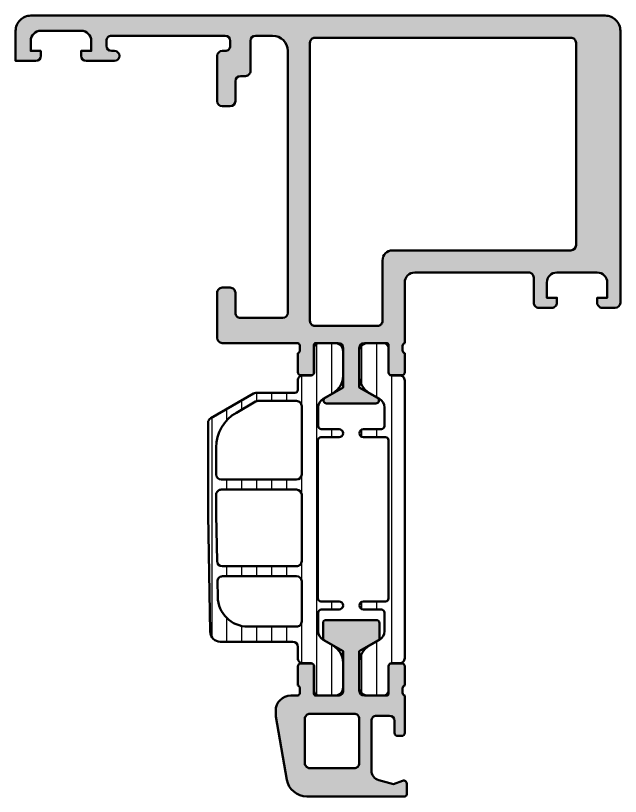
# Model space of a CAD drawing. Extents: x -38.8 to 21.2, y 0 to 77.5.
import ezdxf

# ---------------------------------------------------------------- set-up
doc = ezdxf.new("R2010")
doc.units = 0
for name, color, linetype, lineweight in [('0S-Alu contour', 7, 'Continuous', 50), ('0S-Alu hatch', 252, 'Continuous', 25), ('0S-Plastic contour', 254, 'Continuous', 50), ('0S-Plastic hatch', 253, 'Continuous', 25)]:
    doc.layers.add(name, color=color, linetype=linetype, lineweight=lineweight)
pattern_1 = [(90, (0, 0), (-1.4859, 0), [])]

# ---------------------------------------------------------------- blocks, each defined once
blk = doc.blocks.new('357640__54741DD9_1FCE_437D_A5AB_B58354D6184A_')
at = {"layer": '0S-Alu hatch'}
h = blk.add_hatch(color=256, dxfattribs=at)
edge = h.paths.add_edge_path()
edge.add_line((-12.99999111273661, 7.939770151971302), (-11.89141286335394, 1.652680338422811))
edge.add_arc((-9.921797072591012, 1.999975078920257), 1.999999999999967, 189.9999530246873, 269.9999438409196)
edge.add_line((-9.921799032912727, -2.49210787486e-05), (-0.1999980454593881, -3.44500075755e-05))
edge.add_arc((-0.1999978494272128, 0.1999655499923278), 0.1999999999999994, 269.9999438409185, 360.0000483193646)
edge.add_line((2.1505727155e-06, 0.1999657186323972), (3.0541311489e-06, 1.271507101952622))
edge.add_arc((-0.2999969458687346, 1.271507354922263), 0.2999999999999901, 359.9999516881788, 470.001608166355)
edge.add_line((-0.402610901356761, 1.553412261121314), (-1.299997385649582, 1.226761767533417))
edge.add_line((-1.299997385649582, 1.226761767533417), (-2.759085612879559, 1.617723279705401))
edge.add_ellipse((-2.500266567777028, 2.58364910599451), major_axis=(-1.000000000000041, 0), ratio=1, start_angle=-4.9885519899817155e-05, end_angle=75.00000000000011, ccw=False)
edge.add_line((-3.500266567776691, 2.583649976661082), (-3.500262224592113, 7.499993549540462))
edge.add_ellipse((-3.000262224592454, 7.499993114164766), major_axis=(-0.4999999999998485, 0), ratio=1, start_angle=269.99995010963244, end_angle=359.99995011448, ccw=False)
edge.add_line((-3.000261789216864, 7.999993114164425), (-1.69999106029406, 7.999991981951481))
edge.add_ellipse((-1.699991495669848, 7.499991981951694), major_axis=(-0.4999999999999764, 0), ratio=1, start_angle=180.0000498928255, end_angle=269.9999501096096, ccw=False)
edge.add_line((-1.199991495670062, 7.499992417348734), (-1.199992540909292, 6.299604201717173))
edge.add_arc((-0.9001633338710276, 6.299591513113746), 0.2998292073067519, 179.9975752747276, 269.999950109574)
edge.add_line((-0.9001635949479693, 5.999762305807108), (-0.4999928019965339, 5.999761957358558))
edge.add_arc((-0.4999925407716788, 6.299761957358448), 0.3000000000000043, 269.9999501097277, 360.0000498928255)
edge.add_line((-0.1999925407717882, 6.299762218596671), (-0.1999893188470096, 9.999926895736422))
edge.add_ellipse((-0.121151435311873, 10.26745236404763), major_axis=(-0.2789001399702585, 0), ratio=1, start_angle=-1.1645893691591027, end_angle=73.5801235853803, ccw=False)
edge.add_line((-0.3999939644481334, 10.27312087534456), (-0.3999939644865051, 10.72741138597161))
edge.add_ellipse((-0.1211258688441177, 10.73307204547211), major_axis=(-0.2789255417368448, 0), ratio=1, start_angle=-73.57540543989722, end_angle=1.1628700777038148, ccw=False)
edge.add_line((-0.1999929645093701, 11.00061538598822), (-0.1999929646692422, 12.89993187537024))
edge.add_arc((-0.4999929646694952, 12.89993187534518), 0.3000000000002529, 0, 90.00000000484599)
edge.add_line((-0.4999929646948687, 13.19993187534543), (-1.499992964693944, 13.19993187526132))
edge.add_arc((-1.499992964668969, 12.89993187526072), 0.3000000000006011, 90.00000000476997, 180)
edge.add_line((-1.79999296466957, 12.89993187526072), (-1.799992964441365, 10.19996781677526))
edge.add_ellipse((-1.999992964441279, 10.19996781675836), major_axis=(-0.199999999999914, 0), ratio=1, start_angle=89.99994870546038, end_angle=180, ccw=False)
edge.add_line((-1.999993143493, 9.999967816758526), (-4.200008155299624, 9.999969786340728))
edge.add_ellipse((-4.20000733844904, 10.49996965851335), major_axis=(-0.4999998721732901, 0), ratio=1, start_angle=-7.174747167937312e-05, end_angle=89.9999063957942, ccw=False)
edge.add_line((-4.700007210621938, 10.49997028462799), (-4.700003814657719, 14.40000794031817))
edge.add_line((-4.700003814657719, 14.40000794031817), (-2.849986320234549, 15.46811389085599))
edge.add_arc((-2.999986094006327, 15.72792164260341), 0.2999999999993928, 299.9999501096173, 360.0000234127089)
edge.add_line((-2.699986094006959, 15.72792176519207), (-2.699986694978008, 17.19996889726086))
edge.add_arc((-2.999986694978073, 17.19996877476735), 0.3000000000000897, 2.34127089025e-05, 89.99995010956076)
edge.add_line((-2.999986433752344, 17.49996877476732), (-7.999986433750002, 17.49997312852504))
edge.add_arc((-7.999986694975557, 17.19997312852524), 0.2999999999999119, 89.999950109594, 179.9999765872911)
edge.add_line((-8.299986694975445, 17.1999732511139), (-8.29998609400156, 15.72791863228124))
edge.add_arc((-7.999986094001922, 15.72791875477514), 0.2999999999996634, 180.0000234127089, 239.9999501096357)
edge.add_line((-8.149986320229475, 15.46811126425287), (-6.299983228708683, 14.40000933350303))
edge.add_line((-6.299983228708683, 14.40000933350303), (-6.299986624672918, 10.49997153475755))
edge.add_ellipse((-6.799986259015163, 10.49997173171449), major_axis=(-0.4999996343422841, 0), ratio=1, start_angle=89.99995010902722, end_angle=179.9999774274132, ccw=False)
edge.add_line((-6.799986694395716, 9.999972097372394), (-8.99999330790785, 9.999974159427722))
edge.add_ellipse((-8.999993136049643, 10.19997398781976), major_axis=(-0.1999998283921115, 0), ratio=1, start_angle=0, end_angle=89.99995076620792, ccw=False)
edge.add_line((-9.199992964441753, 10.19997398781976), (-9.199992964669576, 12.89993209095401))
edge.add_arc((-9.499992964669861, 12.89993209092813), 0.3000000000002849, 0, 90.00000000490842)
edge.add_line((-9.499992964695561, 13.19993209092842), (-10.49999296469507, 13.19993209084406))
edge.add_arc((-10.49999296466939, 12.89993209084414), 0.2999999999999119, 90.00000000490365, 180)
edge.add_line((-10.7999929646693, 12.89993209084414), (-10.79999296450925, 11.00061560143632))
edge.add_ellipse((-10.87886006012955, 10.73307226090672), major_axis=(-0.2789255417370709, 0), ratio=1, start_angle=178.8371299319497, end_angle=253.5754054495378, ccw=False)
edge.add_line((-10.59999196448599, 10.7274116014532), (-10.59999196444772, 10.27312109082621))
edge.add_ellipse((-10.87941216304725, 10.26740637174384), major_axis=(-0.2794786313827804, 0), ratio=1, start_angle=106.8845825381984, end_angle=181.1716534613458, ccw=False)
edge.add_line((-10.79823907064438, 9.999975568601519), (-11.49998933780747, 9.999976170763262))
edge.add_arc((-11.49999062493572, 8.499976170763802), 1.500000000000012, 89.9999508353224, 179.9999501071745)
edge.add_line((-12.99999062493516, 8.499977476954918), (-12.99999111273661, 7.939770151971302))
edge = h.paths.add_edge_path()
edge.add_ellipse((-9.600469821645502, 7.700206632494833), major_axis=(-0.4997922718002433, 0), ratio=1, start_angle=-90.02381396960482, end_angle=0.02376883039397626, ccw=False)
edge.add_line((-9.600262091901222, 8.199998861125492), (-5.200261615065691, 8.199995029817844))
edge.add_ellipse((-5.200054279122657, 7.700202800775095), major_axis=(-0.4997922720488109, 0), ratio=1, start_angle=179.9761313946628, end_angle=270.0237688245344, ccw=False)
edge.add_line((-4.700262050441742, 7.699994594442003), (-4.700265881770889, 3.299969226706606))
edge.add_ellipse((-5.200020564824232, 3.299725297916779), major_axis=(-0.4997547425838017, 0), ratio=1, start_angle=89.97182503693529, end_angle=180.0279658991158, ccw=False)
edge.add_line((-5.200266317146059, 2.799970615756824), (-9.600266317144026, 2.799974447064271))
edge.add_ellipse((-9.600511199141472, 3.299729129651055), major_axis=(-0.4997547425834098, 0), ratio=1, start_angle=-0.02806567993087583, end_angle=90.0280751822811, ccw=False)
edge.add_line((-10.10026588176886, 3.299973928765595), (-10.10026205043966, 7.699999296500788))
at = {"layer": '0S-Alu contour', "color": 7}
for points in [[(-8.299986694975445, 17.1999732511139), (-8.29998609400156, 15.72791863228124)], [(-2.999986433752344, 17.49996877476732), (-7.999986433750002, 17.49997312852504)], [(-2.699986094006959, 15.72792176519207), (-2.699986694978008, 17.19996889726086)], [(-8.149986320229475, 15.46811126425287), (-6.299983228708683, 14.40000933350303), (-6.299986624672918, 10.49997153475755)], [(-4.700007210621938, 10.49997028462799), (-4.700003814657719, 14.40000794031817), (-2.849986320234549, 15.46811389085599)], [(-9.499992964695561, 13.19993209092842), (-10.49999296469507, 13.19993209084406)], [(-0.4999929646948687, 13.19993187534543), (-1.499992964693944, 13.19993187526132)], [(-10.7999929646693, 12.89993209084414), (-10.79999296450925, 11.00061560143632)], [(-9.199992964441753, 10.19997398781976), (-9.199992964669576, 12.89993209095401)], [(-1.79999296466957, 12.89993187526072), (-1.799992964441365, 10.19996781677526)], [(-0.1999929645093701, 11.00061538598822), (-0.1999929646692422, 12.89993187537024)], [(-10.59999196448599, 10.7274116014532), (-10.59999196444772, 10.27312109082621)], [(-0.3999939644481334, 10.27312087534456), (-0.3999939644865051, 10.72741138597161)], [(-10.79823907064438, 9.999975568601519), (-11.49998933780747, 9.999976170763262)], [(-6.799986694395716, 9.999972097372394), (-8.99999330790785, 9.999974159427722)], [(-1.999993143493, 9.999967816758526), (-4.200008155299624, 9.999969786340728)], [(-0.1999925407717882, 6.299762218596671), (-0.1999893188470096, 9.999926895736422)], [(-12.99999062493516, 8.499977476954918), (-12.99999111273661, 7.939770151971302)], [(-12.99999111273661, 7.939770151971302), (-11.89141286335394, 1.652680338422811)], [(-9.600262091901222, 8.199998861125492), (-5.200261615065691, 8.199995029817844)], [(-3.000261789216864, 7.999993114164425), (-1.69999106029406, 7.999991981951481)], [(-10.10026588176886, 3.299973928765595), (-10.10026205043966, 7.699999296500788)], [(-4.700262050441742, 7.699994594442003), (-4.700265881770889, 3.299969226706606)], [(-3.500266567776691, 2.583649976661082), (-3.500262224592113, 7.499993549540462)], [(-1.199991495670062, 7.499992417348734), (-1.199992540909292, 6.299604201717173)], [(-0.9001635949479693, 5.999762305807108), (-0.4999928019965339, 5.999761957358558)], [(-5.200266317146059, 2.799970615756824), (-9.600266317144026, 2.799974447064271)], [(-0.402610901356761, 1.553412261121314), (-1.299997385649582, 1.226761767533417), (-2.759085612879559, 1.617723279705401)], [(2.1505727155e-06, 0.1999657186323972), (3.0541311489e-06, 1.271507101952622)], [(-9.921799032912727, -2.49210787486e-05), (-0.1999980454593881, -3.44500075755e-05)]]:
    blk.add_lwpolyline(points, dxfattribs=at)
for centre, radius, start, end in [((-7.999986694975557, 17.19997312852524), 0.2999999999999119, 89.999950109594, 179.9999765872911), ((-2.999986694978073, 17.19996877476735), 0.3000000000000897, 2.34127089025e-05, 89.99995010956076), ((-7.999986094001922, 15.72791875477514), 0.2999999999996634, 180.0000234127089, 239.9999501096357), ((-2.999986094006327, 15.72792164260341), 0.2999999999993928, 299.9999501096173, 2.34127089025e-05), ((-10.49999296466939, 12.89993209084414), 0.2999999999999119, 90.00000000490365, 180), ((-9.499992964669861, 12.89993209092813), 0.3000000000002849, 0, 90.00000000490842), ((-1.499992964668969, 12.89993187526072), 0.3000000000006011, 90.00000000476997, 180), ((-0.4999929646694952, 12.89993187534518), 0.3000000000002529, 0, 90.00000000484599), ((-11.49999062493572, 8.499976170763802), 1.500000000000012, 89.9999508353224, 179.9999501071745), ((-0.9001633338710276, 6.299591513113746), 0.2998292073067519, 179.9975752747276, 269.999950109574), ((-0.4999925407716788, 6.299761957358448), 0.3000000000000043, 269.9999501097277, 4.98928254792e-05), ((-9.921797072591012, 1.999975078920257), 1.999999999999967, 189.9999530246873, 269.9999438409196), ((-0.2999969458687346, 1.271507354922263), 0.2999999999999901, 359.9999516881788, 110.001608166355), ((-0.1999978494272128, 0.1999655499923278), 0.1999999999999994, 269.9999438409185, 4.8319364578e-05)]:
    blk.add_arc(centre, radius, start, end, dxfattribs=at)
at = {"layer": '0S-Alu contour', "color": 7, "extrusion": (0, 0, -1)}
for centre, radius, start, end in [((10.87886006012955, 10.73307226090672), 0.2789255417370709, 106.4245945504622, 181.1628700680504), ((0.1211258688441177, 10.73307204547211), 0.2789255417368448, 358.8371299222962, 73.57540543989721), ((10.87941216304725, 10.26740637174384), 0.2794786313827804, 178.8283465386542, 253.1154174618016), ((8.999993136049643, 10.19997398781976), 0.1999998283921115, 270.0000492337921, 0), ((6.799986259015163, 10.49997173171449), 0.4999996343422841, 180.0000225725868, 270.0000498909728), ((4.20000733844904, 10.49996965851335), 0.4999998721732901, 270.0000936042058, 7.17474717217e-05), ((1.999992964441279, 10.19996781675836), 0.199999999999914, 180, 270.0000512945396), ((0.121151435311873, 10.26745236404763), 0.2789001399702585, 286.4198764146197, 1.164589369159084), ((9.600469821645502, 7.700206632494833), 0.4997922718002433, 359.976231169606, 90.02381396960484), ((5.200054279122657, 7.700202800775095), 0.4997922720488109, 89.97623117546559, 180.0238686053373), ((3.000262224592454, 7.499993114164766), 0.4999999999998485, 4.98855199919e-05, 90.00004989036758), ((1.699991495669848, 7.499991981951694), 0.4999999999999764, 90.00004989039039, 179.9999501071745), ((9.600511199141472, 3.299729129651055), 0.4997547425834098, 269.9719248177189, 0.0280656799309113), ((5.200020564824232, 3.299725297916779), 0.4997547425838017, 179.9720341008842, 270.0281749630647), ((2.500266567777028, 2.58364910599451), 1.000000000000041, 285, 4.98855199919e-05)]:
    blk.add_arc(centre, radius, start, end, dxfattribs=at)
blk = doc.blocks.new('244849__52636AA8_2B6C_4126_A083_3A668B29A51D___0D114263_84E0_462D_8908_0D2371A9A15D_')
at = {"layer": '0S-Plastic hatch'}
h = blk.add_hatch(dxfattribs=at)
h.set_pattern_fill('ANSI31', color=256, scale=0.4680000000000001, angle=45, style=0)
h.set_pattern_definition(pattern_1)
edge = h.paths.add_edge_path()
edge.add_line((-2.212002313807126, 38.59507166823838), (-2.21200511866391, 36.74977745001039))
edge.add_ellipse((-2.512005118662266, 36.74977846782048), major_axis=(-0.3000000000000824, 0), ratio=1, start_angle=89.9998056126035, end_angle=179.9998056131583, ccw=False)
edge.add_line((-2.512006136472294, 36.44977846782212), (-4.289994064047654, 36.4497846080799))
edge.add_arc((-4.28999542110716, 36.04979071159783), 0.3999938964843749, 89.99980561257821, 269.9998056125782)
edge.add_line((-4.289996778166667, 35.64979681511576), (-2.099991946609897, 35.6497893511749))
edge.add_ellipse((-2.099987369790436, 35.34979494583944), major_axis=(-0.2999944053703667, 0), ratio=1, start_angle=180, end_angle=270.00087412443025, ccw=False)
edge.add_line((-1.79999296442007, 35.34979494583944), (-1.79999296442007, 19.65011682893799))
edge.add_ellipse((-2.099987369790468, 19.65011682893798), major_axis=(-0.2999944053703984, 0), ratio=1, start_angle=89.99912587557452, end_angle=180, ccw=False)
edge.add_line((-2.099991946609904, 19.35012242360249), (-4.289996778166631, 19.35011495966166))
edge.add_arc((-4.28999542110715, 18.95012106317959), 0.3999938964843749, 90.00019438741825, 270.0001943874182)
edge.add_line((-4.289994064047668, 18.55012716669751), (-2.512006136472301, 18.55013330695535))
edge.add_ellipse((-2.512005118662255, 18.25013330695698), major_axis=(-0.3000000000000966, 0), ratio=1, start_angle=180.0001943868418, end_angle=270.0001943873999, ccw=False)
edge.add_line((-2.212005118663885, 18.2501343247641), (-2.212002313807126, 16.40483932178166))
edge.add_ellipse((-3.212002313801267, 16.40483592908133), major_axis=(-0.9999999999998967, 0), ratio=1, start_angle=120.00019438741131, end_angle=180.0001943868418, ccw=False)
edge.add_line((-2.711999375639505, 15.53881222165214), (-3.690058797311863, 14.97412492690745))
edge.add_arc((-2.690052920988279, 13.24207751204885), 2.000000000000019, 120.0001943874095, 180)
edge.add_line((-4.690052920988298, 13.24207751204885), (-4.690052920988279, 10.80995556657125))
edge.add_arc((-3.890052920988267, 10.80995556657125), 0.8000000000000113, 180, 269.9999999999995)
edge.add_line((-3.890052920988274, 10.00995556657124), (-2.309957884859194, 10.00995556657124))
edge.add_arc((-2.309957884859205, 10.50995556657128), 0.5000000000000356, 270.0000000000012, 360.0012329561579)
edge.add_line((-1.809957884974938, 10.50996632614352), (-1.81000931507814, 12.90994911082814))
edge.add_ellipse((-1.51000931514757, 12.90995556657127), major_axis=(-0.3000000000000311, 0), ratio=1, start_angle=-89.99999999999591, end_angle=0.0012329561578781068, ccw=False)
edge.add_line((-1.510009315147591, 13.2099555665713), (-0.7000008694511095, 13.2099555665713))
edge.add_arc((-0.7000008694511167, 13.70998714436757), 0.5000315777962641, 270.0000000000008, 360.4552319797607)
edge.add_line((-0.1999850745042778, 13.71396000191623), (-0.2000008543449496, 41.28596689382069))
edge.add_arc((-0.7000008694511451, 41.28993962599118), 0.5000157974575345, 359.5447680202416, 450.0000000000024)
edge.add_line((-0.7000008694511664, 41.7899554234487), (-1.510009315147605, 41.7899554234487))
edge.add_ellipse((-1.51000931514762, 42.08995542344869), major_axis=(-0.2999999999999829, 0), ratio=1, start_angle=-0.0012329561578781068, end_angle=90.00000000000267, ccw=False)
edge.add_line((-1.810009315078142, 42.08996187919203), (-1.809957884974934, 44.48994466387684))
edge.add_arc((-2.309957884859194, 44.48995542344866), 0.5000000000000281, 359.9987670438421, 450.0000000000024)
edge.add_line((-2.309957884859215, 44.9899554234487), (-3.890052920988267, 44.9899554234487))
edge.add_arc((-3.890052920988274, 44.18995542344869), 0.8000000000000113, 89.99999999999947, 180)
edge.add_line((-4.690052920988286, 44.18995542344869), (-4.690052920988286, 41.75783347797115))
edge.add_arc((-2.690052920988303, 41.75783347797112), 1.999999999999982, 180, 239.99980561259)
edge.add_line((-3.690058797311885, 40.02578606311256), (-2.711999375639464, 39.46109876836784))
edge.add_ellipse((-3.212002313801203, 38.59507506093871), major_axis=(-0.9999999999998324, 0), ratio=1, start_angle=179.9998056131583, end_angle=239.9998056125882, ccw=False)
at = {"layer": '0S-Plastic contour', "color": 7}
for points in [[(-2.309957884859215, 44.9899554234487), (-3.890052920988267, 44.9899554234487)], [(-4.690052920988286, 44.18995542344869), (-4.690052920988286, 41.75783347797115)], [(-1.810009315078142, 42.08996187919203), (-1.809957884974934, 44.48994466387684)], [(-0.7000008694511664, 41.7899554234487), (-1.510009315147605, 41.7899554234487)], [(-0.1999850745042778, 13.71396000191623), (-0.2000008543449496, 41.28596689382069)], [(-3.690058797311885, 40.02578606311256), (-2.711999375639464, 39.46109876836784)], [(-2.212002313807126, 38.59507166823838), (-2.21200511866391, 36.74977745001039)], [(-2.512006136472294, 36.44977846782212), (-4.289994064047654, 36.4497846080799)], [(-4.289996778166667, 35.64979681511576), (-2.099991946609897, 35.6497893511749)], [(-1.79999296442007, 35.34979494583944), (-1.79999296442007, 19.65011682893799)], [(-2.099991946609904, 19.35012242360249), (-4.289996778166631, 19.35011495966166)], [(-4.289994064047668, 18.55012716669751), (-2.512006136472301, 18.55013330695535)], [(-2.212005118663885, 18.2501343247641), (-2.212002313807126, 16.40483932178166)], [(-2.711999375639505, 15.53881222165214), (-3.690058797311863, 14.97412492690745)], [(-4.690052920988298, 13.24207751204885), (-4.690052920988279, 10.80995556657125)], [(-1.510009315147591, 13.2099555665713), (-0.7000008694511095, 13.2099555665713)], [(-1.809957884974938, 10.50996632614352), (-1.81000931507814, 12.90994911082814)], [(-3.890052920988274, 10.00995556657124), (-2.309957884859194, 10.00995556657124)]]:
    blk.add_lwpolyline(points, dxfattribs=at)
for centre, radius, start, end in [((-3.890052920988274, 44.18995542344869), 0.8000000000000113, 89.99999999999947, 180), ((-2.309957884859194, 44.48995542344866), 0.5000000000000281, 359.9987670438421, 90.00000000000244), ((-2.690052920988303, 41.75783347797112), 1.999999999999982, 180, 239.99980561259), ((-0.7000008694511451, 41.28993962599118), 0.5000157974575345, 359.5447680202416, 90.00000000000244), ((-4.28999542110716, 36.04979071159783), 0.3999938964843749, 89.99980561257821, 269.9998056125782), ((-4.28999542110715, 18.95012106317959), 0.3999938964843749, 90.00019438741825, 270.0001943874182), ((-2.690052920988279, 13.24207751204885), 2.000000000000019, 120.0001943874095, 180), ((-0.7000008694511167, 13.70998714436757), 0.5000315777962641, 270.0000000000008, 0.4552319797608023), ((-3.890052920988267, 10.80995556657125), 0.8000000000000113, 180, 269.9999999999995), ((-2.309957884859205, 10.50995556657128), 0.5000000000000356, 270.0000000000012, 0.0012329561579005)]:
    blk.add_arc(centre, radius, start, end, dxfattribs=at)
at = {"layer": '0S-Plastic contour', "color": 7, "extrusion": (0, 0, -1)}
for centre, radius, start, end in [((1.51000931514762, 42.08995542344869), 0.2999999999999829, 269.9999999999973, 0.0012329561579005), ((3.212002313801203, 38.59507506093871), 0.9999999999998324, 120.0001943874118, 180.0001943868418), ((2.512005118662266, 36.74977846782048), 0.3000000000000824, 180.0001943868418, 270.0001943873965), ((2.099987369790436, 35.34979494583944), 0.2999944053703667, 89.99912587556973, 180), ((2.099987369790468, 19.65011682893798), 0.2999944053703984, 180, 270.0008741244255), ((2.512005118662255, 18.25013330695698), 0.3000000000000966, 89.99980561260008, 179.9998056131582), ((3.212002313801267, 16.40483592908133), 0.9999999999998967, 179.9998056131582, 239.9998056125887), ((1.51000931514757, 12.90995556657127), 0.3000000000000311, 359.9987670438421, 89.99999999999594)]:
    blk.add_arc(centre, radius, start, end, dxfattribs=at)
blk = doc.blocks.new('244849__5B6757BD_FBBD_4D5B_A5C4_DCE889CB7588___D67182E8_9829_46F4_972B_E66D3B1E3B9E_')
at = {"layer": '0S-Plastic hatch'}
h = blk.add_hatch(dxfattribs=at)
h.set_pattern_fill('ANSI31', color=256, scale=0.4680000000000001, angle=45, style=0)
h.set_pattern_definition(pattern_1)
edge = h.paths.add_edge_path()
edge.add_line((-19.69826999861662, 37.10514078843676), (-19.69826999861662, 27.95012102075395))
edge.add_line((-19.69826999861662, 27.95012102075395), (-19.49057430093015, 16.33224662498418))
edge.add_arc((-18.49073406075197, 16.35012102344855), 1.000000000000015, 181.0241821349763, 269.999998246613)
edge.add_line((-18.49073409135434, 15.35012102344853), (-11.29823573432522, 15.35012080334093))
edge.add_ellipse((-11.29823574962758, 14.85012080334094), major_axis=(-0.499999999999986, 0), ratio=1, start_angle=180, end_angle=269.99999824647847, ccw=False)
edge.add_line((-10.7982357496276, 14.85012080334094), (-10.79823574962755, 13.7140169547896))
edge.add_arc((-10.29822752004025, 13.71004415735123), 0.5000240121979318, 179.5447680202392, 269.9999999999986)
edge.add_line((-10.29822752004026, 13.21002014515329), (-9.48821907434385, 13.21002014515329))
edge.add_ellipse((-9.488219074343803, 12.91002014515327), major_axis=(-0.3000000000000184, 0), ratio=1, start_angle=179.9987670438422, end_angle=270.0000000000088, ccw=False)
edge.add_line((-9.188219074413245, 12.91001368940993), (-9.188270504516497, 10.51003090472517))
edge.add_arc((-8.68827050463221, 10.51002014515336), 0.5000000000000565, 179.9987670438421, 270.0000000000041)
edge.add_line((-8.688270504632175, 10.0100201451533), (-7.108175468503123, 10.01002014515336))
edge.add_arc((-7.108175468503084, 10.81002014515331), 0.7999999999999546, 269.9999999999972, 360)
edge.add_line((-6.308175468503129, 10.81002014515331), (-6.308175468503197, 13.24214209063081))
edge.add_arc((-8.308175468503116, 13.24214209063095), 1.999999999999918, 0, 59.99980561258627)
edge.add_line((-7.308169592179455, 14.97418950548939), (-8.286229013851926, 15.53887680023422))
edge.add_ellipse((-7.786226075690297, 16.40490050766333), major_axis=(-0.9999999999997589, 0), ratio=1, start_angle=-0.00019438684182659927, end_angle=59.99980561259298, ccw=False)
edge.add_line((-8.7862260756843, 16.40490390035374), (-8.78622327082758, 18.25019890334909))
edge.add_ellipse((-8.486223270829218, 18.25019788553891), major_axis=(-0.3000000000000895, 0), ratio=1, start_angle=269.9998056125831, end_angle=359.99980561315823, ccw=False)
edge.add_line((-8.486222253019083, 18.55019788553727), (-6.708234325443786, 18.55019174527945))
edge.add_arc((-6.708232968384276, 18.95018564176155), 0.3999938964844033, 269.9998056125777, 449.9998056125776)
edge.add_line((-6.708231611324766, 19.35017953824365), (-8.517963698720866, 19.35018700218438))
edge.add_ellipse((-8.51796827554027, 19.65018140751988), major_axis=(-0.2999944053704093, 0), ratio=1, start_angle=0, end_angle=90.00087412441951, ccw=False)
edge.add_line((-8.817962680910679, 19.65018140751988), (-8.817962680910666, 35.34985873966406))
edge.add_ellipse((-8.517968275540277, 35.34985873966402), major_axis=(-0.2999944053703913, 0), ratio=1, start_angle=269.9991258755731, end_angle=360, ccw=False)
edge.add_line((-8.517963698720834, 35.6498531449995), (-6.708231611324777, 35.64986060894034))
edge.add_arc((-6.70823296838428, 36.04985450542244), 0.3999938964844033, 270.0001943874213, 450.0001943874212)
edge.add_line((-6.708234325443783, 36.44984840190455), (-8.486222253019164, 36.44984226164666))
edge.add_ellipse((-8.4862232708292, 36.74984226164494), major_axis=(-0.3000000000000042, 0), ratio=1, start_angle=0.00019438684182659927, end_angle=90.00019438739793, ccw=False)
edge.add_line((-8.786223270827477, 36.74984124383782), (-8.786226075684269, 38.59513624682035))
edge.add_ellipse((-7.786226075690141, 38.59513963952074), major_axis=(-0.9999999999998825, 0), ratio=1, start_angle=-59.99980561258502, end_angle=0.00019438684182659927, ccw=False)
edge.add_line((-8.286229013851951, 39.46116334694988), (-7.308169592179552, 40.02585064169449))
edge.add_arc((-8.30817546850308, 41.75789805655305), 1.99999999999996, 300.0001943874086, 360)
edge.add_line((-6.30817546850312, 41.75789805655305), (-6.308175468503108, 44.19002000203073))
edge.add_arc((-7.108175468503137, 44.19002000203072), 0.8000000000000291, 0, 89.99999999999974)
edge.add_line((-7.108175468503134, 44.99002000203074), (-8.688270504632158, 44.99002000203074))
edge.add_arc((-8.688270504632207, 44.49002000203073), 0.5000000000000142, 89.99999999999429, 180.0012329561579)
edge.add_line((-9.188270504516453, 44.49000924245849), (-9.188219074413325, 42.09002645777377))
edge.add_ellipse((-9.48821907434387, 42.0900200020307), major_axis=(-0.3000000000000062, 0), ratio=1, start_angle=89.99999999998852, end_angle=180.0012329561579, ccw=False)
edge.add_line((-9.48821907434393, 41.79002000203069), (-10.29822752004021, 41.7900200020307))
edge.add_arc((-10.29822752004029, 41.28998842423441), 0.5000315777962925, 89.99999999999064, 180.4552319797512)
edge.add_line((-10.79824331498716, 41.28601556668582), (-10.79823574962752, 40.35012078803868))
edge.add_ellipse((-11.09823574962756, 40.35012078803865), major_axis=(-0.3000000000000362, 0), ratio=1, start_angle=90.0000000000129, end_angle=180, ccw=False)
edge.add_line((-11.09823574962749, 40.05012078803861), (-14.96379121116987, 40.05012078803867))
edge.add_arc((-14.96379121117004, 39.55012078803883), 0.4999999999998366, 89.99999999998086, 119.9999999999812)
edge.add_line((-15.21379121116982, 39.98313348993099), (-19.44830477253974, 37.5381334117331))
edge.add_arc((-19.19826999861665, 37.10514078843658), 0.4999999999999753, 120.0046013551466, 180)
edge = h.paths.add_edge_path()
edge.add_ellipse((-14.74949709765766, 38.75012078803918), major_axis=(-0.4999999999995812, 0), ratio=1, start_angle=270.00000000000733, end_angle=300.0000000000021, ccw=False)
edge.add_line((-14.74949709765772, 39.25012078803876), (-10.91802351639188, 39.25012078803872))
edge.add_ellipse((-10.91802351639183, 38.75012078803871), major_axis=(-0.5000000000000071, 0), ratio=1, start_angle=180, end_angle=270.0000000000057, ccw=False)
edge.add_line((-10.41802351639182, 38.75012078803872), (-10.41802351639182, 31.95015207124337))
edge.add_ellipse((-10.91802351639174, 31.95015207124337), major_axis=(-0.4999999999999112, 0), ratio=1, start_angle=90.00000000000608, end_angle=180, ccw=False)
edge.add_line((-10.91802351639168, 31.45015207124346), (-18.39826999861657, 31.45015207124345))
edge.add_ellipse((-18.39826999861657, 31.95015207124354), major_axis=(-0.5000000000000889, 0), ratio=1, start_angle=0, end_angle=90, ccw=False)
edge.add_line((-18.89826999861666, 31.95015207124356), (-18.89826999861665, 34.6227748292947))
edge.add_ellipse((-14.89826999861704, 34.6227748292947), major_axis=(-3.999999999999609, 0), ratio=1, start_angle=299.99999999999864, end_angle=360, ccw=False)
edge.add_line((-16.89826999861677, 38.08687644443216), (-14.99949709765746, 39.18313348993103))
edge = h.paths.add_edge_path()
edge.add_line((-18.81587485130012, 23.34118360410707), (-18.89826999861663, 27.95012102075418))
edge.add_line((-18.89826999861663, 27.95012102075418), (-18.89826999861665, 29.95015207124352))
edge.add_ellipse((-18.39826999861672, 29.95015207124352), major_axis=(-0.499999999999929, 0), ratio=1, start_angle=269.9999999999951, end_angle=360, ccw=False)
edge.add_line((-18.39826999861668, 30.45015207124345), (-10.91802351639187, 30.45015207124351))
edge.add_ellipse((-10.91802351639195, 29.95015207124339), major_axis=(-0.5000000000001208, 0), ratio=1, start_angle=180, end_angle=269.9999999999915, ccw=False)
edge.add_line((-10.41802351639182, 29.95015207124334), (-10.41802351639194, 23.35012080333919))
edge.add_ellipse((-10.9180235163919, 23.35012080333919), major_axis=(-0.499999999999961, 0), ratio=1, start_angle=89.9999999999971, end_angle=180, ccw=False)
edge.add_line((-10.91802351639193, 22.85012080333923), (-18.31595473121105, 22.85012080333923))
edge.add_ellipse((-18.315954731211, 23.35012080333926), major_axis=(-0.5000000000000356, 0), ratio=1, start_angle=1.0241821349770817, end_angle=89.99999999999471, ccw=False)
edge = h.paths.add_edge_path()
edge.add_ellipse((-15.75298487697857, 19.85012080333928), major_axis=(-3.000000000000003, 0), ratio=1, start_angle=1.0241821349757174, end_angle=90.00000000000227, ccw=False)
edge.add_line((-18.75250559751308, 19.7964976079462), (-18.78013890457599, 21.34222192565244))
edge.add_ellipse((-18.28021878448688, 21.35115912488462), major_axis=(-0.5000000000000238, 0), ratio=1, start_angle=-90.0080807048285, end_angle=1.0241821349757174, ccw=False)
edge.add_line((-18.28014826703455, 21.85115911991193), (-10.91802351639171, 21.85012080333928))
edge.add_ellipse((-10.91802351639171, 21.35012080333951), major_axis=(-0.4999999999997727, 0), ratio=1, start_angle=180, end_angle=270, ccw=False)
edge.add_line((-10.41802351639194, 21.35012080333951), (-10.41802351639203, 17.35012080333937))
edge.add_ellipse((-10.91802351639195, 17.35012080333937), major_axis=(-0.4999999999999219, 0), ratio=1, start_angle=89.99999999999591, end_angle=180, ccw=False)
edge.add_line((-10.91802351639199, 16.85012080333945), (-15.75298487697845, 16.85012080333927))
at = {"layer": '0S-Alu contour', "color": 7}
for points in [[(-16.89826999861677, 38.08687644443216), (-14.99949709765746, 39.18313348993103)], [(-14.74949709765772, 39.25012078803876), (-10.91802351639188, 39.25012078803872)], [(-10.41802351639182, 38.75012078803872), (-10.41802351639182, 31.95015207124337)], [(-18.89826999861666, 31.95015207124356), (-18.89826999861665, 34.6227748292947)], [(-10.91802351639168, 31.45015207124346), (-18.39826999861657, 31.45015207124345)], [(-18.39826999861668, 30.45015207124345), (-10.91802351639187, 30.45015207124351)], [(-18.81587485130012, 23.34118360410707), (-18.89826999861663, 27.95012102075418), (-18.89826999861665, 29.95015207124352)], [(-10.41802351639182, 29.95015207124334), (-10.41802351639194, 23.35012080333919)], [(-10.91802351639193, 22.85012080333923), (-18.31595473121105, 22.85012080333923)], [(-18.28014826703455, 21.85115911991193), (-10.91802351639171, 21.85012080333928)], [(-18.75250559751308, 19.7964976079462), (-18.78013890457599, 21.34222192565244)], [(-10.41802351639194, 21.35012080333951), (-10.41802351639203, 17.35012080333937)], [(-10.91802351639199, 16.85012080333945), (-15.75298487697845, 16.85012080333927)]]:
    blk.add_lwpolyline(points, dxfattribs=at)
at = {"layer": '0S-Alu contour', "color": 7, "extrusion": (0, 0, -1)}
for centre, radius, start, end in [((14.74949709765766, 38.75012078803918), 0.4999999999995812, 59.99999999999791, 89.99999999999265), ((10.91802351639183, 38.75012078803871), 0.5000000000000071, 89.99999999999429, 180), ((14.89826999861704, 34.6227748292947), 3.999999999999609, 0, 60.00000000000137), ((18.39826999861657, 31.95015207124354), 0.5000000000000889, 270, 0), ((10.91802351639174, 31.95015207124337), 0.4999999999999112, 180, 269.9999999999939), ((18.39826999861672, 29.95015207124352), 0.499999999999929, 0, 90.00000000000487), ((10.91802351639195, 29.95015207124339), 0.5000000000001208, 90.00000000000855, 180), ((18.315954731211, 23.35012080333926), 0.5000000000000356, 270.0000000000053, 358.9758178650229), ((10.9180235163919, 23.35012080333919), 0.499999999999961, 180, 270.0000000000029), ((18.28021878448688, 21.35115912488462), 0.5000000000000238, 358.9758178650243, 90.00808070482852), ((10.91802351639171, 21.35012080333951), 0.4999999999997727, 90, 180), ((15.75298487697857, 19.85012080333928), 3.000000000000003, 269.9999999999977, 358.9758178650243), ((10.91802351639195, 17.35012080333937), 0.4999999999999219, 180, 270.0000000000041)]:
    blk.add_arc(centre, radius, start, end, dxfattribs=at)
at = {"layer": '0S-Plastic contour', "color": 7}
for points in [[(-7.108175468503134, 44.99002000203074), (-8.688270504632158, 44.99002000203074)], [(-9.188270504516453, 44.49000924245849), (-9.188219074413325, 42.09002645777377)], [(-6.30817546850312, 41.75789805655305), (-6.308175468503108, 44.19002000203073)], [(-10.79824331498716, 41.28601556668582), (-10.79823574962752, 40.35012078803868)], [(-9.48821907434393, 41.79002000203069), (-10.29822752004021, 41.7900200020307)], [(-15.21379121116982, 39.98313348993099), (-19.44830477253974, 37.5381334117331)], [(-11.09823574962749, 40.05012078803861), (-14.96379121116987, 40.05012078803867)], [(-8.286229013851951, 39.46116334694988), (-7.308169592179552, 40.02585064169449)], [(-8.786223270827477, 36.74984124383782), (-8.786226075684269, 38.59513624682035)], [(-19.69826999861662, 37.10514078843676), (-19.69826999861662, 27.95012102075395), (-19.49057430093015, 16.33224662498418)], [(-6.708234325443783, 36.44984840190455), (-8.486222253019164, 36.44984226164666)], [(-8.817962680910679, 19.65018140751988), (-8.817962680910666, 35.34985873966406)], [(-8.517963698720834, 35.6498531449995), (-6.708231611324777, 35.64986060894034)], [(-6.708231611324766, 19.35017953824365), (-8.517963698720866, 19.35018700218438)], [(-8.7862260756843, 16.40490390035374), (-8.78622327082758, 18.25019890334909)], [(-8.486222253019083, 18.55019788553727), (-6.708234325443786, 18.55019174527945)], [(-7.308169592179455, 14.97418950548939), (-8.286229013851926, 15.53887680023422)], [(-18.49073409135434, 15.35012102344853), (-11.29823573432522, 15.35012080334093)], [(-10.7982357496276, 14.85012080334094), (-10.79823574962755, 13.7140169547896)], [(-10.29822752004026, 13.21002014515329), (-9.48821907434385, 13.21002014515329)], [(-6.308175468503129, 10.81002014515331), (-6.308175468503197, 13.24214209063081)], [(-9.188219074413245, 12.91001368940993), (-9.188270504516497, 10.51003090472517)], [(-8.688270504632175, 10.0100201451533), (-7.108175468503123, 10.01002014515336)]]:
    blk.add_lwpolyline(points, dxfattribs=at)
for centre, radius, start, end in [((-8.688270504632207, 44.49002000203073), 0.5000000000000142, 89.99999999999429, 180.0012329561579), ((-7.108175468503137, 44.19002000203072), 0.8000000000000291, 0, 89.99999999999974), ((-10.29822752004029, 41.28998842423441), 0.5000315777962925, 89.99999999999064, 180.4552319797512), ((-8.30817546850308, 41.75789805655305), 1.99999999999996, 300.0001943874086, 0), ((-14.96379121117004, 39.55012078803883), 0.4999999999998366, 89.99999999998086, 119.9999999999812), ((-19.19826999861665, 37.10514078843658), 0.4999999999999753, 120.0046013551466, 180), ((-6.70823296838428, 36.04985450542244), 0.3999938964844033, 270.0001943874213, 90.00019438742127), ((-6.708232968384276, 18.95018564176155), 0.3999938964844033, 269.9998056125777, 89.99980561257769), ((-18.49073406075197, 16.35012102344855), 1.000000000000015, 181.0241821349763, 269.999998246613), ((-8.308175468503116, 13.24214209063095), 1.999999999999918, 0, 59.99980561258627), ((-10.29822752004025, 13.71004415735123), 0.5000240121979318, 179.5447680202392, 269.9999999999986), ((-8.68827050463221, 10.51002014515336), 0.5000000000000565, 179.9987670438421, 270.0000000000041), ((-7.108175468503084, 10.81002014515331), 0.7999999999999546, 269.9999999999972, 0)]:
    blk.add_arc(centre, radius, start, end, dxfattribs=at)
at = {"layer": '0S-Plastic contour', "color": 7, "extrusion": (0, 0, -1)}
for centre, radius, start, end in [((9.48821907434387, 42.0900200020307), 0.3000000000000062, 179.9987670438421, 270.0000000000115), ((11.09823574962756, 40.35012078803865), 0.3000000000000362, 180, 269.9999999999871), ((7.786226075690141, 38.59513963952074), 0.9999999999998825, 359.9998056131582, 59.99980561258503), ((8.4862232708292, 36.74984226164494), 0.3000000000000042, 269.9998056126021, 359.9998056131582), ((8.517968275540277, 35.34985873966402), 0.2999944053703913, 0, 90.00087412442689), ((8.51796827554027, 19.65018140751988), 0.2999944053704094, 269.9991258755805, 0), ((8.486223270829218, 18.25019788553891), 0.3000000000000895, 0.0001943868417889, 90.00019438741691), ((7.786226075690297, 16.40490050766333), 0.9999999999997589, 300.000194387407, 0.0001943868417889), ((11.29823574962758, 14.85012080334094), 0.499999999999986, 90.00000175352152, 180), ((9.488219074343803, 12.91002014515327), 0.3000000000000185, 89.99999999999118, 180.0012329561579)]:
    blk.add_arc(centre, radius, start, end, dxfattribs=at)
blk = doc.blocks.new('357650__07E59628_40E4_4922_8C2A_DD939782E8A1_')
at = {"layer": '0S-Alu hatch'}
h = blk.add_hatch(color=256, dxfattribs=at)
edge = h.paths.add_edge_path()
edge.add_line((-38.8, 76.00000000000006), (-38.8, 73.00000000000006))
edge.add_line((-38.8, 73.00000000000006), (-36.8, 73.00000000000006))
edge.add_arc((-36.8, 73.50000000000006), 0.5, 270, 360)
edge.add_line((-36.3, 73.50000000000006), (-36.3, 74.00000000000006))
edge.add_line((-36.3, 74.00000000000006), (-37.3, 74.00000000000006))
edge.add_line((-37.3, 74.00000000000006), (-37.3, 75.00000000000006))
edge.add_ellipse((-36.3, 75.00000000000006), major_axis=(-1, 0), ratio=1, start_angle=270, end_angle=360, ccw=False)
edge.add_line((-36.3, 76.00000000000006), (-32.3, 76.00000000000006))
edge.add_ellipse((-32.3, 75.00000000000006), major_axis=(-1, 0), ratio=1, start_angle=180, end_angle=270, ccw=False)
edge.add_line((-31.3, 75.00000000000006), (-31.3, 74.00000000000006))
edge.add_line((-31.3, 74.00000000000006), (-32.3, 74.00000000000006))
edge.add_line((-32.3, 74.00000000000006), (-32.3, 73.50000000000006))
edge.add_arc((-31.80000000000045, 73.50000000000006), 0.4999999999995453, 180, 270)
edge.add_line((-31.80000000000045, 73.00000000000051), (-29.00000000000027, 73.00000000000006))
edge.add_arc((-29.00000000000027, 73.50000000000006), 0.5, 270, 450)
edge.add_line((-29.00000000000027, 74.00000000000006), (-29.3, 74.00000000000006))
edge.add_ellipse((-29.3, 74.50000000000006), major_axis=(-0.5, 0), ratio=1, start_angle=0, end_angle=90, ccw=False)
edge.add_line((-29.8, 74.50000000000006), (-29.8, 75.00000000000051))
edge.add_ellipse((-29.30000000000024, 75.0000000000003), major_axis=(-0.4999999999997585, 0), ratio=1, start_angle=269.9999999999723, end_angle=360, ccw=False)
edge.add_line((-29.3, 75.50000000000006), (-17.99999866485613, 75.50000000000051))
edge.add_ellipse((-17.99999866485613, 75.00000000000006), major_axis=(-0.5000000000004547, 0), ratio=1, start_angle=180, end_angle=270, ccw=False)
edge.add_line((-17.49999866485568, 75.00000000000006), (-17.49999866485568, 74.50000000000006))
edge.add_ellipse((-17.99999866485545, 74.50000000000028), major_axis=(-0.4999999999997727, 0), ratio=1, start_angle=89.99999999997402, end_angle=180, ccw=False)
edge.add_line((-17.99999866485568, 74.00000000000051), (-18.29999866485541, 74.00000000000051))
edge.add_arc((-18.29999866485519, 73.49999999999984), 0.5000000000006679, 90.00000000002441, 180)
edge.add_line((-18.79999866485586, 73.49999999999984), (-18.79999866485586, 69.00000000000006))
edge.add_arc((-18.29999866485586, 69.00000000000006), 0.5, 180, 270)
edge.add_line((-18.29999866485586, 68.50000000000006), (-17.49999866485568, 68.50000000000006))
edge.add_arc((-17.49999866485569, 69.00000000000007), 0.5000000000000142, 270.0000000000017, 360)
edge.add_line((-16.99999866485568, 69.00000000000007), (-16.99999866485568, 71.00000000000006))
edge.add_ellipse((-16.49999866485568, 71.00000000000006), major_axis=(-0.5, 0), ratio=1, start_angle=270, end_angle=360, ccw=False)
edge.add_line((-16.49999866485568, 71.50000000000006), (-15.99999866485568, 71.50000000000006))
edge.add_arc((-15.99999866485546, 71.99999999999984), 0.4999999999997869, 269.9999999999755, 360)
edge.add_line((-15.49999866485568, 71.99999999999984), (-15.49999866485568, 75.00000000000006))
edge.add_ellipse((-15.00005776511173, 75.00000000000027), major_axis=(-0.4999408997439474, 0), ratio=1, start_angle=270.0000000000277, end_angle=360, ccw=False)
edge.add_line((-15.00005776511197, 75.49994089974422), (-13.29999732971173, 75.49994089974422))
edge.add_ellipse((-13.29999732971177, 73.99994089974417), major_axis=(-1.500000000000042, 0), ratio=1, start_angle=180, end_angle=269.9999999999984, ccw=False)
edge.add_line((-11.79999732971173, 73.99994089974417), (-11.79999732971173, 48.00004089974443))
edge.add_ellipse((-12.29999732971151, 48.00004089974422), major_axis=(-0.4999999999997869, 0), ratio=1, start_angle=90.00000000002768, end_angle=180, ccw=False)
edge.add_line((-12.29999732971127, 47.50004089974442), (-16.49999999999936, 47.50004089974442))
edge.add_ellipse((-16.49999999999943, 48.00004089974436), major_axis=(-0.499999999999929, 0), ratio=1, start_angle=0, end_angle=90.00000000000807, ccw=False)
edge.add_line((-16.99999999999936, 48.00004089974436), (-16.99999999999981, 50.00000000000052))
edge.add_arc((-17.5, 50.00000000000033), 0.5000000000001849, 0, 90.00000000003094)
edge.add_line((-17.50000000000027, 50.50000000000052), (-18.29999999999954, 50.49999999999961))
edge.add_arc((-18.3, 50.00000000000007), 0.4999999999995453, 89.99999999994789, 180)
edge.add_line((-18.79999999999954, 50.00000000000007), (-18.79999999999954, 45.50000000000052))
edge.add_arc((-18.29999999999896, 45.50000000000019), 0.5000000000005826, 180, 269.9999999999853)
edge.add_line((-18.29999999999909, 44.9999999999996), (-10.79998916046206, 45.00000000000052))
edge.add_ellipse((-10.87882554457315, 44.73247961986159), major_axis=(-0.2788948354655985, 0), ratio=1, start_angle=178.8354106259733, end_angle=253.5801235805081, ccw=False)
edge.add_line((-10.59998831884631, 44.72681121635248), (-10.59998831884586, 44.27252070572564))
edge.add_ellipse((-10.87885641448922, 44.26686004624882), major_axis=(-0.2789255417373374, 0), ratio=1, start_angle=106.42459455525369, end_angle=181.1628700728358, ccw=False)
edge.add_line((-10.79998931884647, 43.99931670572557), (-10.79998931884647, 42.1000002163442))
edge.add_arc((-10.49998931884598, 42.1000002163436), 0.300000000000491, 180, 269.9999999999409)
edge.add_line((-10.49998931884629, 41.80000021634312), (-9.499989318847199, 41.80000021634311))
edge.add_arc((-9.499989318846922, 42.10000021634392), 0.3000000000008143, 269.9999999999471, 360)
edge.add_line((-9.199989318846107, 42.10000021634392), (-9.199989318846562, 44.8000000126072))
edge.add_ellipse((-8.999989318846698, 44.80000001260716), major_axis=(-0.1999999999998643, 0), ratio=1, start_angle=269.99999934329435, end_angle=360, ccw=False)
edge.add_line((-8.999989316554363, 45.00000001260702), (-6.79998895319504, 44.99999998739219))
edge.add_ellipse((-6.799988953189227, 44.50000035304937), major_axis=(-0.4999996343428137, 0), ratio=1, start_angle=180.0000273207567, end_angle=270.00000000066603, ccw=False)
edge.add_line((-6.299989318846471, 44.50000059146778), (-6.299989318846471, 40.59996231588372))
edge.add_line((-6.299989318846471, 40.59996231588372), (-8.101590095901699, 39.55980762227916))
edge.add_arc((-7.951590095901497, 39.30000000114385), 0.300000000000087, 120.0000000000347, 269.9999999999789)
edge.add_line((-7.951590095901607, 39.00000000114376), (-3.048388541791425, 39.0000000011433))
edge.add_arc((-3.048388541791574, 39.30000000114361), 0.3000000000003098, 270.0000000000285, 419.9999999999818)
edge.add_line((-2.898388541791334, 39.55980762227916), (-4.699989318846562, 40.59996231588372))
edge.add_line((-4.699989318846562, 40.59996231588372), (-4.699989318846562, 44.4999999999987))
edge.add_ellipse((-4.199989318846562, 44.4999999999987), major_axis=(-0.5, 0), ratio=1, start_angle=270, end_angle=360, ccw=False)
edge.add_line((-4.199989318846562, 44.9999999999987), (-1.999989318846743, 45.00000000000142))
edge.add_ellipse((-1.9999893188469, 44.80000000000145), major_axis=(-0.1999999999999744, 0), ratio=1, start_angle=180, end_angle=269.9999999999552, ccw=False)
edge.add_line((-1.799989318846925, 44.80000000000145), (-1.799989318846471, 42.10000000000088))
edge.add_arc((-1.499989318845933, 42.10000000000124), 0.3000000000005372, 180, 270.0000000000189)
edge.add_line((-1.499989318845834, 41.80000000000069), (-0.4999893188462892, 41.80000000000069))
edge.add_arc((-0.4999893188468505, 42.10000000000099), 0.3000000000002885, 270.0000000001072, 360)
edge.add_line((-0.199989318846562, 42.10000000000099), (-0.199989318846562, 43.99931648938361))
edge.add_ellipse((-0.1211222232037841, 44.26685982990688), major_axis=(-0.2789255417373609, 0), ratio=1, start_angle=-1.1628700728329022, end_angle=73.57540544474148, ccw=False)
edge.add_line((-0.3999903188471687, 44.27252048938369), (-0.3999903188467186, 44.72681100001007))
edge.add_ellipse((-0.121152872304279, 44.73247940800795), major_axis=(-0.278895056326817, 0), ratio=1, start_angle=-73.58012358053583, end_angle=1.1645893740006272, ccw=False)
edge.add_line((-0.1999893188470172, 45.00000000000052), (-0.199989318846562, 50.99999999999961))
edge.add_ellipse((0.8000106811534095, 50.99999999999964), major_axis=(-0.9999999999999715, 0), ratio=1, start_angle=269.9999999999984, end_angle=360, ccw=False)
edge.add_line((0.8000106811534378, 51.99999999999961), (12.09999771118164, 52.00000000000006))
edge.add_ellipse((12.10025785295843, 51.50026014177686), major_axis=(-0.4997399259321753, 0), ratio=1, start_angle=179.9701744331647, end_angle=270.0298255668297, ccw=False)
edge.add_line((12.59999771118164, 51.50000000000002), (12.59999771118164, 49.00000000000006))
edge.add_arc((13.09973756940518, 48.99973985822314), 0.4997399259325023, 179.9701744331524, 270.0298255667922)
edge.add_line((13.09999771118164, 48.49999999999961), (14.39999694824173, 48.49999999999961))
edge.add_arc((14.40001747590985, 48.99997947233241), 0.4999794727541991, 269.9976476059307, 360.0023523939924)
edge.add_line((14.89999694824264, 48.99999999999985), (14.89999694824219, 49.50000000000006))
edge.add_line((14.89999694824219, 49.50000000000006), (13.89999694824219, 49.49999999999961))
edge.add_line((13.89999694824219, 49.49999999999961), (13.89999694824219, 50.99999999999961))
edge.add_ellipse((14.90002878640016, 50.99996816184255), major_axis=(-1.000031838664791, 0), ratio=1, start_angle=270.0018241340016, end_angle=359.9981758661003, ccw=False)
edge.add_line((14.89999694824219, 52.00000000000052), (18.89999694824264, 52.00000000000006))
edge.add_ellipse((18.89992794841877, 50.99993100017619), major_axis=(-1.000069002204197, 0), ratio=1, start_angle=180.003953125862, end_angle=269.9960468740761, ccw=False)
edge.add_line((19.89999694824264, 50.99999999999898), (19.89999694824219, 49.49999999999961))
edge.add_line((19.89999694824219, 49.49999999999961), (18.89999694824219, 49.50000000000006))
edge.add_line((18.89999694824219, 49.50000000000006), (18.89999694824219, 49.00000000000051))
edge.add_arc((19.39997135552391, 48.99997440728178), 0.4999744079367403, 179.9970671402619, 270.0029328596047)
edge.add_line((19.39999694824219, 48.50000000000006), (20.70000000000046, 48.50000000000006))
edge.add_arc((20.69999432902425, 49.00000567097581), 0.5000056710079126, 270.0006498386344, 359.9993501627087)
edge.add_line((21.2, 49.00000000000154), (21.2, 76.00000000000051))
edge.add_arc((19.70002811001493, 76.00002810999896), 1.499971890248464, 359.9989262571821, 450.0010405805808)
edge.add_line((19.70000086818955, 77.50000000000004), (-37.3, 77.50000000000006))
edge.add_arc((-37.30000000000004, 76.0000000000001), 1.499999999999957, 89.99999999999837, 180)
edge = h.paths.add_edge_path()
edge.add_ellipse((-9.099997329711456, 74.79998778104827), major_axis=(-0.5000000000002274, 0), ratio=1, start_angle=269.99999999997397, end_angle=360, ccw=False)
edge.add_line((-9.099997329711229, 75.29998778104851), (16.30000381469745, 75.2999877810476))
edge.add_ellipse((16.30002941491249, 74.80001338126281), major_axis=(-0.4999744004401946, 0), ratio=1, start_angle=179.997067647325, end_angle=270.00293371875864, ccw=False)
edge.add_line((16.80000381469789, 74.79998779296835), (16.8000038146979, 54.69998741149907))
edge.add_ellipse((16.29998220883714, 54.7000090173603), major_axis=(-0.5000216063275522, 0), ratio=1, start_angle=90.0024757422338, end_angle=179.9975242576596, ccw=False)
edge.add_line((16.30000381469745, 54.19998741149954), (-1.399989318846195, 54.19998741149953))
edge.add_arc((-1.399989318846195, 53.19998741149953), 1, 90, 180)
edge.add_line((-2.399989318846195, 53.1999874114996), (-2.399989318846607, 47.20000000000067))
edge.add_ellipse((-2.899989318846941, 47.20000000000067), major_axis=(-0.500000000000334, 0), ratio=1, start_angle=89.99999999998619, end_angle=180, ccw=False)
edge.add_line((-2.899989318847062, 46.70000000000033), (-9.099997329711229, 46.69999999999942))
edge.add_ellipse((-9.099997329711503, 47.1999999999996), major_axis=(-0.5000000000001849, 0), ratio=1, start_angle=0, end_angle=90.00000000003132, ccw=False)
edge.add_line((-9.599997329711687, 47.19999999999942), (-9.599997329711684, 74.79998778104827))
at = {"layer": '0S-Alu contour', "color": 7}
for points in [[(19.70000086818955, 77.50000000000004), (-37.3, 77.50000000000006)], [(-38.8, 76.00000000000006), (-38.8, 73.00000000000006), (-36.8, 73.00000000000006)], [(-36.3, 76.00000000000006), (-32.3, 76.00000000000006)], [(21.2, 49.00000000000154), (21.2, 76.00000000000051)], [(-29.3, 75.50000000000006), (-17.99999866485613, 75.50000000000051)], [(-15.00005776511197, 75.49994089974422), (-13.29999732971173, 75.49994089974422)], [(-9.099997329711229, 75.29998778104851), (16.30000381469745, 75.2999877810476)], [(-36.3, 73.50000000000006), (-36.3, 74.00000000000006), (-37.3, 74.00000000000006), (-37.3, 75.00000000000006)], [(-31.3, 75.00000000000006), (-31.3, 74.00000000000006), (-32.3, 74.00000000000006), (-32.3, 73.50000000000006)], [(-29.8, 74.50000000000006), (-29.8, 75.00000000000051)], [(-17.49999866485568, 75.00000000000006), (-17.49999866485568, 74.50000000000006)], [(-15.49999866485568, 71.99999999999984), (-15.49999866485568, 75.00000000000006)], [(-9.599997329711687, 47.19999999999942), (-9.599997329711684, 74.79998778104827)], [(16.80000381469789, 74.79998779296835), (16.8000038146979, 54.69998741149907)], [(-29.00000000000027, 74.00000000000006), (-29.3, 74.00000000000006)], [(-17.99999866485568, 74.00000000000051), (-18.29999866485541, 74.00000000000051)], [(-11.79999732971173, 73.99994089974417), (-11.79999732971173, 48.00004089974443)], [(-31.80000000000045, 73.00000000000051), (-29.00000000000027, 73.00000000000006)], [(-18.79999866485586, 73.49999999999984), (-18.79999866485586, 69.00000000000006)], [(-16.49999866485568, 71.50000000000006), (-15.99999866485568, 71.50000000000006)], [(-16.99999866485568, 69.00000000000007), (-16.99999866485568, 71.00000000000006)], [(-18.29999866485586, 68.50000000000006), (-17.49999866485568, 68.50000000000006)], [(16.30000381469745, 54.19998741149954), (-1.399989318846195, 54.19998741149953)], [(-2.399989318846195, 53.1999874114996), (-2.399989318846607, 47.20000000000067)], [(0.8000106811534378, 51.99999999999961), (12.09999771118164, 52.00000000000006)], [(14.89999694824219, 52.00000000000052), (18.89999694824264, 52.00000000000006)], [(12.59999771118164, 51.50000000000002), (12.59999771118164, 49.00000000000006)], [(-17.50000000000027, 50.50000000000052), (-18.29999999999954, 50.49999999999961)], [(-0.1999893188470172, 45.00000000000052), (-0.199989318846562, 50.99999999999961)], [(14.89999694824264, 48.99999999999985), (14.89999694824219, 49.50000000000006), (13.89999694824219, 49.49999999999961), (13.89999694824219, 50.99999999999961)], [(19.89999694824264, 50.99999999999898), (19.89999694824219, 49.49999999999961), (18.89999694824219, 49.50000000000006), (18.89999694824219, 49.00000000000051)], [(-18.79999999999954, 50.00000000000007), (-18.79999999999954, 45.50000000000052)], [(-16.99999999999936, 48.00004089974436), (-16.99999999999981, 50.00000000000052)], [(13.09999771118164, 48.49999999999961), (14.39999694824173, 48.49999999999961)], [(19.39999694824219, 48.50000000000006), (20.70000000000046, 48.50000000000006)], [(-12.29999732971127, 47.50004089974442), (-16.49999999999936, 47.50004089974442)], [(-2.899989318847062, 46.70000000000033), (-9.099997329711229, 46.69999999999942)], [(-18.29999999999909, 44.9999999999996), (-10.79998916046206, 45.00000000000052)], [(-8.999989316554363, 45.00000001260702), (-6.79998895319504, 44.99999998739219)], [(-4.199989318846562, 44.9999999999987), (-1.999989318846743, 45.00000000000142)], [(-10.59998831884631, 44.72681121635248), (-10.59998831884586, 44.27252070572564)], [(-9.199989318846107, 42.10000021634392), (-9.199989318846562, 44.8000000126072)], [(-6.299989318846471, 44.50000059146778), (-6.299989318846471, 40.59996231588372), (-8.101590095901699, 39.55980762227916)], [(-2.898388541791334, 39.55980762227916), (-4.699989318846562, 40.59996231588372), (-4.699989318846562, 44.4999999999987)], [(-1.799989318846925, 44.80000000000145), (-1.799989318846471, 42.10000000000088)], [(-0.3999903188471687, 44.27252048938369), (-0.3999903188467186, 44.72681100001007)], [(-10.79998931884647, 43.99931670572557), (-10.79998931884647, 42.1000002163442)], [(-0.199989318846562, 42.10000000000099), (-0.199989318846562, 43.99931648938361)], [(-10.49998931884629, 41.80000021634312), (-9.499989318847199, 41.80000021634311)], [(-1.499989318845834, 41.80000000000069), (-0.4999893188462892, 41.80000000000069)], [(-7.951590095901607, 39.00000000114376), (-3.048388541791425, 39.0000000011433)]]:
    blk.add_lwpolyline(points, dxfattribs=at)
for centre, radius, start, end in [((-37.30000000000004, 76.0000000000001), 1.499999999999957, 89.99999999999837, 180), ((19.70002811001493, 76.00002810999896), 1.499971890248464, 359.9989262571821, 90.00104058058076), ((-29.00000000000027, 73.50000000000006), 0.5, 270, 90), ((-18.29999866485519, 73.49999999999984), 0.5000000000006679, 90.00000000002441, 180), ((-36.8, 73.50000000000006), 0.5, 270, 0), ((-31.80000000000045, 73.50000000000006), 0.4999999999995453, 180, 270), ((-15.99999866485546, 71.99999999999984), 0.4999999999997869, 269.9999999999755, 0), ((-18.29999866485586, 69.00000000000006), 0.5, 180, 270), ((-17.49999866485569, 69.00000000000007), 0.5000000000000142, 270.0000000000017, 0), ((-1.399989318846195, 53.19998741149953), 1, 90, 180), ((-18.3, 50.00000000000007), 0.4999999999995453, 89.99999999994789, 180), ((-17.5, 50.00000000000033), 0.5000000000001849, 0, 90.00000000003094), ((13.09973756940518, 48.99973985822314), 0.4997399259325023, 179.9701744331524, 270.0298255667922), ((14.40001747590985, 48.99997947233241), 0.4999794727541991, 269.9976476059307, 0.0023523939924092), ((19.39997135552391, 48.99997440728178), 0.4999744079367403, 179.9970671402619, 270.0029328596047), ((20.69999432902425, 49.00000567097581), 0.5000056710079126, 270.0006498386344, 359.9993501627087), ((-18.29999999999896, 45.50000000000019), 0.5000000000005826, 180, 269.9999999999853), ((-10.49998931884598, 42.1000002163436), 0.300000000000491, 180, 269.9999999999409), ((-9.499989318846922, 42.10000021634392), 0.3000000000008143, 269.9999999999471, 0), ((-1.499989318845933, 42.10000000000124), 0.3000000000005372, 180, 270.0000000000189), ((-0.4999893188468505, 42.10000000000099), 0.3000000000002885, 270.0000000001072, 0), ((-7.951590095901497, 39.30000000114385), 0.300000000000087, 120.0000000000347, 269.9999999999789), ((-3.048388541791574, 39.30000000114361), 0.3000000000003098, 270.0000000000285, 59.99999999998185)]:
    blk.add_arc(centre, radius, start, end, dxfattribs=at)
at = {"layer": '0S-Alu contour', "color": 7, "extrusion": (0, 0, -1)}
for centre, radius, start, end in [((36.3, 75.00000000000006), 1, 0, 90), ((32.3, 75.00000000000006), 1, 90, 180), ((29.30000000000024, 75.0000000000003), 0.4999999999997585, 0, 90.0000000000277), ((17.99999866485613, 75.00000000000006), 0.5000000000004547, 90, 180), ((15.00005776511173, 75.00000000000027), 0.4999408997439474, 0, 89.99999999997232), ((13.29999732971177, 73.99994089974417), 1.500000000000042, 90.0000000000016, 180), ((9.099997329711456, 74.79998778104827), 0.5000000000002274, 0, 90.00000000002605), ((-16.30002941491249, 74.80001338126281), 0.4999744004401946, 89.99706628124133, 180.0029323526751), ((29.3, 74.50000000000006), 0.5, 270, 0), ((17.99999866485545, 74.50000000000028), 0.4999999999997727, 180, 270.000000000026), ((16.49999866485568, 71.00000000000006), 0.5, 0, 90), ((-16.29998220883714, 54.7000090173603), 0.5000216063275522, 180.0024757423405, 269.9975242577662), ((-0.8000106811534095, 50.99999999999964), 0.9999999999999715, 0, 90.0000000000016), ((-12.10025785295843, 51.50026014177686), 0.4997399259321753, 89.97017443317029, 180.0298255668353), ((-14.90002878640016, 50.99996816184255), 1.000031838664791, 0.0018241338996893, 89.99817586599838), ((-18.89992794841877, 50.99993100017619), 1.000069002204197, 90.00395312592386, 179.996046874138), ((16.49999999999943, 48.00004089974436), 0.499999999999929, 269.9999999999919, 0), ((12.29999732971151, 48.00004089974422), 0.4999999999997869, 180, 269.9999999999723), ((9.099997329711503, 47.1999999999996), 0.5000000000001849, 269.9999999999687, 0), ((2.899989318846941, 47.20000000000067), 0.500000000000334, 180, 270.0000000000138), ((10.87882554457315, 44.73247961986159), 0.2788948354655985, 106.4198764194919, 181.1645893740268), ((8.999989318846698, 44.80000001260716), 0.1999999999998643, 0, 90.00000065670567), ((6.799988953189227, 44.50000035304937), 0.4999996343428137, 89.99999999933397, 179.9999726792433), ((4.199989318846562, 44.4999999999987), 0.5, 0, 90), ((1.9999893188469, 44.80000000000145), 0.1999999999999744, 90.00000000004478, 180), ((0.121152872304279, 44.73247940800795), 0.2788950563268171, 358.8354106259994, 73.58012358053578), ((10.87885641448922, 44.26686004624882), 0.2789255417373374, 178.8371299271642, 253.5754054447463), ((0.1211222232037841, 44.26685982990688), 0.2789255417373609, 286.4245945552585, 1.162870072832939)]:
    blk.add_arc(centre, radius, start, end, dxfattribs=at)
blk = doc.blocks.new('366470__68EC82F8_4E81_4984_AD44_F0C7827F51FB_')
at = {"layer": '0S-Alu contour', "color": 7}
for name in ['357650__07E59628_40E4_4922_8C2A_DD939782E8A1_', '357640__54741DD9_1FCE_437D_A5AB_B58354D6184A_']:
    blk.add_blockref(name, (0, 0), dxfattribs=at)
at = {"layer": '0S-Plastic contour', "color": 7}
for name in ['244849__5B6757BD_FBBD_4D5B_A5C4_DCE889CB7588___D67182E8_9829_46F4_972B_E66D3B1E3B9E_', '244849__52636AA8_2B6C_4126_A083_3A668B29A51D___0D114263_84E0_462D_8908_0D2371A9A15D_']:
    blk.add_blockref(name, (0, 0), dxfattribs=at)

msp = doc.modelspace()

# ---------------------------------------------------------------- block references
at = {"layer": '0S-Alu contour', "color": 7}
msp.add_blockref('366470__68EC82F8_4E81_4984_AD44_F0C7827F51FB_', (0, 0), dxfattribs=at)

doc.saveas('drawing.dxf')
